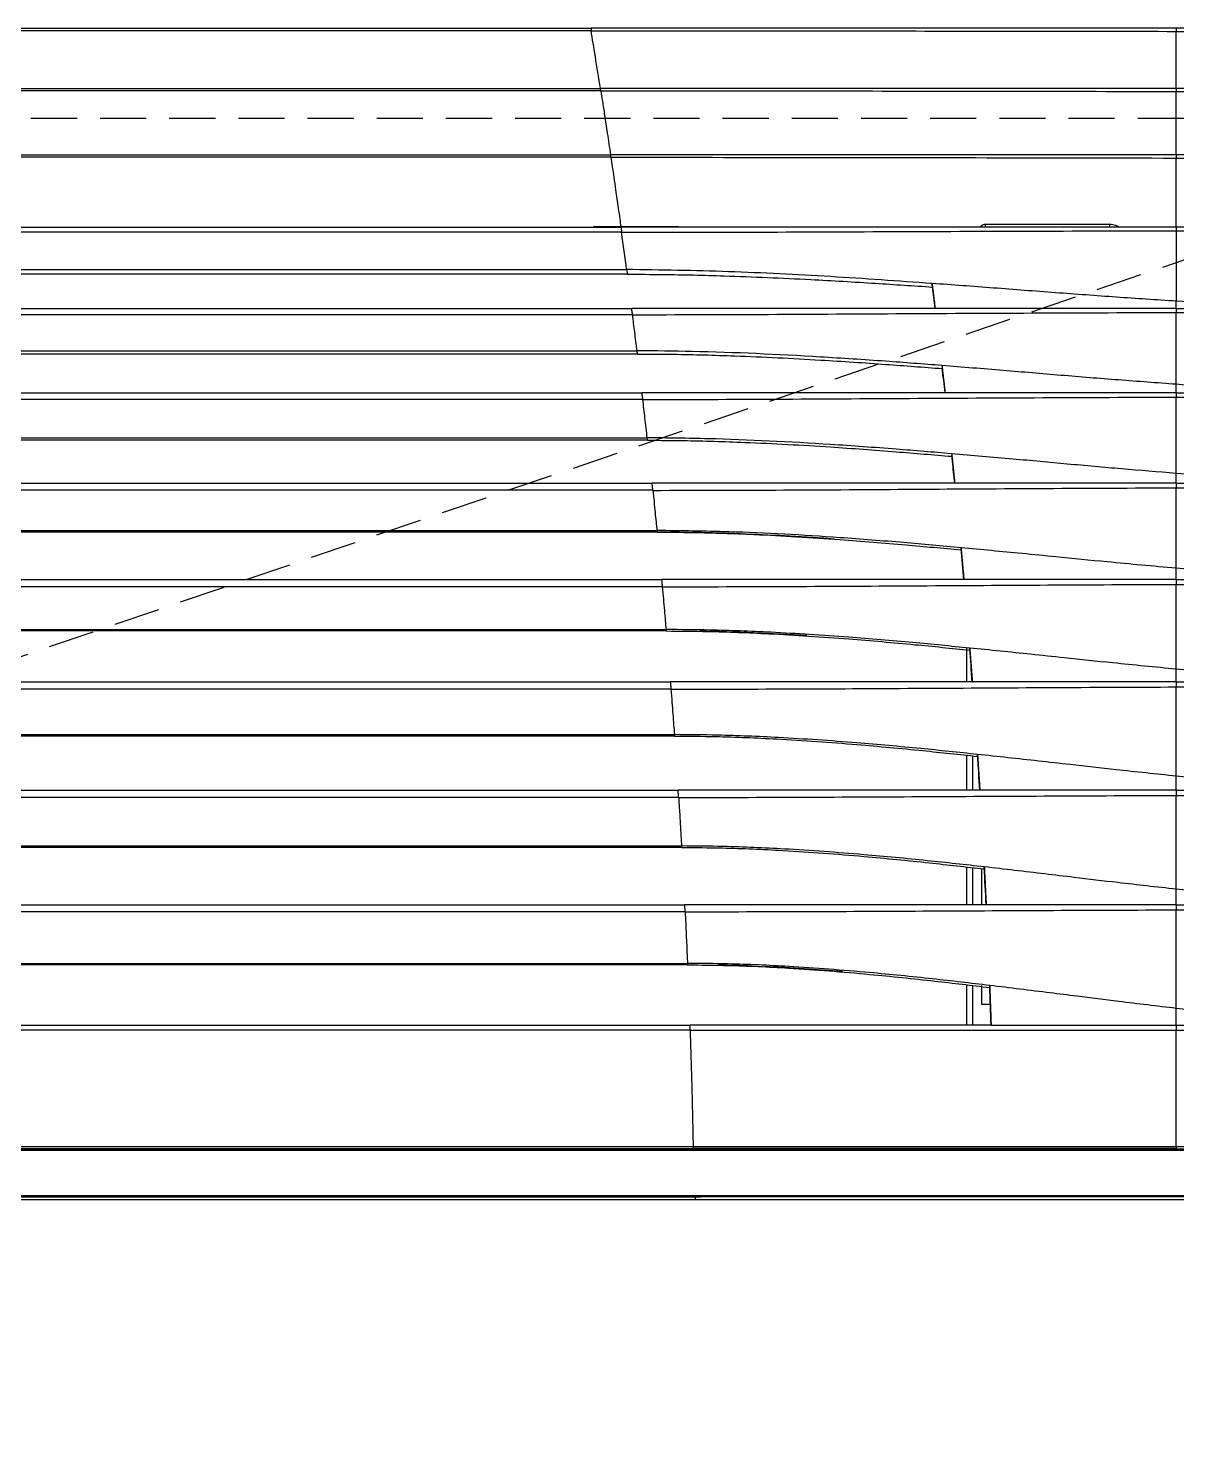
# Model space of a CAD drawing. Header units: inches. Extents: x 4000 to 56200, y 2703 to 36422.
# Drawn here: x 42720 to 42906.8, y 17814.6 to 18044.2 of the extents above; entities that cross this region are included whole.
import ezdxf

# ---------------------------------------------------------------- set-up
doc = ezdxf.new("R2010")
doc.units = ezdxf.units.IN
doc.header["$LTSCALE"] = 30
doc.header["$MEASUREMENT"] = 0
doc.linetypes.add('HIDDEN', pattern=[0.375, 0.25, -0.125])
doc.layers.add('06-LIGHT', color=4, linetype='Continuous')

# ---------------------------------------------------------------- blocks, each defined once
blk = doc.blocks.new('1370')
at = {"color": 8}
for p, q in [((16046.52, 18044.17), (17011.5, 18044.17)), ((17011.5, 18043.78), (16046.52, 18043.78)), ((17013.07, 18034.01), (16044.95, 18034.01)), ((16045.01, 18034.38), (17013.02, 18034.38)), ((17014.72, 18023.2), (16043.3, 18023.2)), ((16043.36, 18023.61), (17014.66, 18023.61)), ((17016.47, 18011), (16041.56, 18011)), ((16041.68, 18011.86), (17016.35, 18011.86)), ((17024.84, 18011.91), (17011.85, 18011.91)), ((17025.33, 18011.91), (17024.84, 18011.91)), ((17025.74, 18011.91), (17025.33, 18011.91)), ((17017.39, 18004.19), (16040.64, 18004.19)), ((16040.74, 18004.97), (17017.29, 18004.97)), ((17018.24, 17997.61), (16039.78, 17997.61)), ((16039.91, 17998.64), (17018.11, 17998.64)), ((17019.04, 17991.22), (16038.98, 17991.22)), ((16039.05, 17991.75), (17018.98, 17991.75)), ((17019.92, 17983.83), (16038.11, 17983.83)), ((16038.23, 17984.93), (17019.79, 17984.93)), ((17020.67, 17977.2), (16037.35, 17977.2)), ((16037.4, 17977.6), (17020.63, 17977.6)), ((16036.6, 17970.24), (17021.42, 17970.24)), ((17021.55, 17969.07), (16036.48, 17969.07)), ((16035.82, 17962.53), (17022.21, 17962.53)), ((17022.24, 17962.26), (16035.79, 17962.26)), ((17023.08, 17953.39), (16034.95, 17953.39)), ((16035.06, 17954.58), (17022.97, 17954.58)), ((16034.33, 17946.43), (17023.7, 17946.43)), ((17023.72, 17946.2), (16034.31, 17946.2)), ((17072.58, 17943.33), (17072.58, 17937.93)), ((16033.63, 17937.93), (17024.4, 17937.93)), ((17024.49, 17936.74), (16033.54, 17936.74)), ((17025.06, 17929.11), (16032.96, 17929.11)), ((16032.98, 17929.35), (17025.05, 17929.35)), ((17072.58, 17926), (17072.58, 17920.3)), ((17073.56, 17920.3), (17073.56, 17925.89)), ((17025.74, 17919.14), (16032.28, 17919.14)), ((16032.36, 17920.3), (17025.67, 17920.3)), ((17026.24, 17911.01), (16031.79, 17911.01)), ((16031.8, 17911.25), (17026.22, 17911.25)), ((17072.58, 17907.84), (17072.58, 17901.7)), ((17073.56, 17901.7), (17073.56, 17907.73)), ((17074.99, 17907.57), (17074.99, 17901.7)), ((17026.79, 17900.56), (16031.23, 17900.56)), ((16031.29, 17901.7), (17026.73, 17901.7)), ((17027.19, 17891.92), (16030.84, 17891.92)), ((16030.85, 17892.17), (17027.18, 17892.17)), ((17072.58, 17888.68), (17072.58, 17882.11)), ((17073.56, 17882.11), (17073.56, 17888.57)), ((17074.99, 17888.57), (17074.99, 17885.55)), ((17074.99, 17885.55), (17076.43, 17885.55)), ((16030.43, 17882.11), (17027.59, 17882.11)), ((17027.6, 17881.33), (16030.43, 17881.33)), ((17028.1, 17862.33), (16029.93, 17862.33))]:
    blk.add_line(p, q, dxfattribs=at)
at = {"color": 1, "linetype": 'HIDDEN'}
blk.add_line((17175.4, 18029.5), (15882.63, 17588.85), dxfattribs=at)
blk.add_lwpolyline([(17175.4, 17588.85), (17175.4, 18029.5), (15882.63, 18029.5), (15882.63, 17588.85)], close=True, dxfattribs=at)
at = {"color": 8, "extrusion": (0, 0, -1)}
for centre, ratio, start_param in [((17075.57, 18012.2), 0.022602, 4.431318), ((17095.79, 18012.2), 0.032103, 4.44044)]:
    blk.add_ellipse(centre, major_axis=(0, -0.294), ratio=ratio, start_param=start_param, end_param=6.283185, dxfattribs=at)
at = {"color": 8}
for points, degree in [([(17011.5, 18044.17), (17011.5, 18044.17), (17011.5, 18044.03), (17011.5, 18043.78)], 3), ([(17106.65, 18044.17), (17106.65, 18044.17), (17106.65, 18043.97), (17106.65, 18043.67)], 3), ([(17130.36, 18044.17), (17122.46, 18044.17), (17114.56, 18044.17), (17106.65, 18044.17)], 3), ([(17013.07, 18034.01), (17013.06, 18034.24), (17013.04, 18034.38), (17013.02, 18034.38)], 3), ([(17106.66, 18034.38), (17106.66, 18034.38), (17106.66, 18034.18), (17106.66, 18033.9)], 3), ([(17131.75, 18034.38), (17123.38, 18034.38), (17115.02, 18034.38), (17106.66, 18034.38)], 3), ([(17106.66, 18011.86), (17106.66, 18015.67), (17106.65, 18019.47), (17106.66, 18023.08)], 3), ([(17106.66, 18023.61), (17106.66, 18023.61), (17106.66, 18023.39), (17106.66, 18023.08)], 3), ([(17133.27, 18023.61), (17124.4, 18023.61), (17115.53, 18023.61), (17106.66, 18023.61)], 3), ([(17106.66, 18011.86), (17076.57, 18011.86), (17046.46, 18011.86), (17016.35, 18011.86)], 3), ([(17017.29, 18004.96), (17017.03, 18006.91), (17016.75, 18008.94), (17016.47, 18011)], 3), ([(17075.57, 18011.91), (17082.31, 18011.91), (17089.05, 18011.91), (17095.79, 18011.91)], 3), ([(17134.82, 18011.86), (17125.44, 18011.86), (17116.05, 18011.86), (17106.66, 18011.86)], 3), ([(17106.66, 18011.25), (17116.08, 18011.26), (17125.49, 18011.26), (17134.91, 18011.26)], 3), ([(17066.95, 18002.69), (17067.46, 17998.64)], 1), ([(17067.46, 17998.64), (17067.31, 17999.81), (17067.17, 18000.97), (17067.02, 18002.14)], 3), ([(17106.66, 17998.64), (17106.66, 17999.04), (17106.66, 17999.43), (17106.66, 17999.82)], 3), ([(17067.46, 17998.64), (17051.01, 17998.64), (17034.56, 17998.64), (17018.11, 17998.64)], 3), ([(17071.64, 17998.64), (17070.25, 17998.64), (17068.85, 17998.64), (17067.46, 17998.64)], 3), ([(17092.55, 17998.64), (17085.58, 17998.64), (17078.61, 17998.64), (17071.64, 17998.64)], 3), ([(17093.73, 17998.64), (17093.34, 17998.64), (17092.94, 17998.64), (17092.55, 17998.64)], 3), ([(17106.66, 17998.64), (17114.55, 17998.64), (17122.44, 17998.64), (17130.32, 17998.64)], 3), ([(17106.66, 17997.97), (17116.62, 17997.99), (17126.58, 17998), (17136.53, 17997.99)], 3), ([(17068.57, 17989.35), (17069.07, 17984.93)], 1), ([(17069.07, 17984.93), (17068.92, 17986.27), (17068.77, 17987.61), (17068.61, 17988.95)], 3), ([(17106.66, 17984.93), (17106.66, 17985.4), (17106.66, 17985.86), (17106.66, 17986.31)], 3), ([(17069.07, 17984.93), (17052.65, 17984.93), (17036.22, 17984.93), (17019.79, 17984.93)], 3), ([(17106.66, 17984.93), (17112.22, 17984.93), (17117.78, 17984.93), (17123.33, 17984.93)], 3), ([(17106.66, 17984.21), (17117.14, 17984.24), (17127.61, 17984.25), (17138.07, 17984.25)], 3), ([(17020.67, 17977.19), (17020.66, 17977.19), (17020.65, 17977.35), (17020.63, 17977.59)], 3), ([(17070.15, 17975.01), (17070.64, 17970.24)], 1), ([(17070.64, 17970.24), (17070.52, 17971.4), (17070.4, 17972.57), (17070.28, 17973.73)], 3), ([(17106.66, 17970.24), (17106.66, 17970.78), (17106.66, 17971.3), (17106.66, 17971.82)], 3), ([(17070.64, 17970.24), (17054.24, 17970.24), (17037.83, 17970.24), (17021.42, 17970.24)], 3), ([(17073.39, 17970.24), (17072.47, 17970.24), (17071.56, 17970.24), (17070.64, 17970.24)], 3), ([(17106.66, 17970.24), (17112.66, 17970.24), (17118.65, 17970.24), (17124.64, 17970.24)], 3), ([(17106.66, 17969.47), (17117.64, 17969.51), (17128.61, 17969.53), (17139.56, 17969.53)], 3), ([(17022.24, 17962.25), (17022.23, 17962.25), (17022.22, 17962.35), (17022.21, 17962.52)], 3), ([(17022.24, 17962.26), (17022.15, 17962.26), (17022.06, 17962.26), (17021.98, 17962.26)], 3), ([(17051.11, 17961.14), (17041.5, 17961.81), (17031.88, 17962.26), (17022.24, 17962.26)], 3), ([(17071.66, 17959.73), (17072.13, 17954.58)], 1), ([(17071.69, 17959.4), (17071.69, 17959.46), (17071.66, 17959.73)], 2), ([(17072.13, 17954.58), (17071.98, 17956.24), (17071.83, 17957.9), (17071.68, 17959.56)], 3), ([(17071.69, 17959.4), (17071.69, 17959.38), (17071.69, 17959.38), (17071.69, 17959.38)], 3), ([(17106.66, 17954.58), (17106.66, 17955.2), (17106.66, 17955.81), (17106.66, 17956.41)], 3), ([(17072.13, 17954.58), (17055.75, 17954.58), (17039.36, 17954.58), (17022.97, 17954.58)], 3), ([(17022.97, 17954.55), (17022.97, 17954.56), (17022.97, 17954.57), (17022.97, 17954.58)], 3), ([(17093.19, 17954.58), (17086.17, 17954.58), (17079.15, 17954.58), (17072.13, 17954.58)], 3), ([(17106.66, 17954.58), (17114.6, 17954.58), (17122.53, 17954.58), (17130.46, 17954.58)], 3), ([(17106.66, 17953.77), (17118.11, 17953.81), (17129.55, 17953.83), (17140.98, 17953.83)], 3), ([(17023.7, 17946.43), (17023.7, 17946.28), (17023.71, 17946.2), (17023.72, 17946.2)], 3), ([(17046.58, 17945.45), (17040.79, 17945.81), (17035, 17946.07), (17029.2, 17946.17)], 3), ([(17073.08, 17943.42), (17073.51, 17937.93)], 1), ([(17073.1, 17943.12), (17073.09, 17943.19), (17073.08, 17943.42)], 2), ([(17073.5, 17937.93), (17073.36, 17939.72), (17073.22, 17941.52), (17073.08, 17943.31)], 3), ([(17073.1, 17943.12), (17073.1, 17943.1), (17073.1, 17943.1), (17073.1, 17943.1)], 3), ([(17106.66, 17937.93), (17106.66, 17938.63), (17106.66, 17939.32), (17106.66, 17940)], 3), ([(17073.51, 17937.93), (17057.14, 17937.93), (17040.77, 17937.93), (17024.4, 17937.93)], 3), ([(17073.51, 17937.93), (17073.54, 17937.93), (17073.58, 17937.93), (17073.62, 17937.93)], 3), ([(17091.1, 17937.93), (17085.28, 17937.93), (17079.45, 17937.93), (17073.62, 17937.93)], 3), ([(17106.66, 17937.93), (17101.48, 17937.93), (17096.29, 17937.93), (17091.1, 17937.93)], 3), ([(17106.66, 17937.1), (17118.54, 17937.14), (17130.42, 17937.16), (17142.28, 17937.17)], 3), ([(17025.05, 17929.35), (17025.05, 17929.2), (17025.06, 17929.11), (17025.06, 17929.11)], 3), ([(17074.35, 17926.13), (17074.73, 17920.3)], 1), ([(17074.37, 17925.83), (17074.35, 17926.13)], 1), ([(17074.72, 17920.3), (17074.6, 17922.22), (17074.48, 17924.13), (17074.35, 17926.05)], 3), ([(17074.37, 17925.83), (17074.37, 17925.82), (17074.37, 17925.81), (17074.37, 17925.81)], 3), ([(17106.66, 17920.3), (17106.66, 17921.08), (17106.66, 17921.84), (17106.66, 17922.59)], 3), ([(17074.73, 17920.3), (17058.37, 17920.3), (17042.02, 17920.3), (17025.67, 17920.3)], 3), ([(17090.76, 17920.3), (17085.42, 17920.3), (17080.07, 17920.3), (17074.73, 17920.3)], 3), ([(17106.66, 17920.3), (17101.36, 17920.3), (17096.06, 17920.3), (17090.76, 17920.3)], 3), ([(17106.66, 17919.47), (17118.93, 17919.51), (17131.19, 17919.53), (17143.43, 17919.53)], 3), ([(17026.22, 17911.25), (17026.23, 17911.09), (17026.23, 17911.01), (17026.24, 17911.01)], 3), ([(17075.45, 17907.85), (17075.76, 17901.7)], 1), ([(17075.46, 17907.55), (17075.45, 17907.85)], 1), ([(17075.76, 17901.7), (17075.65, 17903.72), (17075.55, 17905.75), (17075.45, 17907.77)], 3), ([(17075.46, 17907.54), (17075.46, 17907.53), (17075.46, 17907.52), (17075.46, 17907.52)], 3), ([(17106.66, 17901.7), (17106.66, 17902.55), (17106.66, 17903.39), (17106.66, 17904.22)], 3), ([(17075.76, 17901.7), (17059.42, 17901.7), (17043.08, 17901.7), (17026.74, 17901.7)], 3), ([(17092.7, 17901.7), (17087.05, 17901.7), (17081.41, 17901.7), (17075.76, 17901.7)], 3), ([(17106.66, 17901.7), (17102.01, 17901.7), (17097.36, 17901.7), (17092.7, 17901.7)], 3), ([(17106.66, 17900.86), (17119.25, 17900.9), (17131.84, 17900.92), (17144.4, 17900.92)], 3), ([(17027.18, 17892.17), (17027.18, 17892.01), (17027.19, 17891.92), (17027.19, 17891.92)], 3), ([(17037.68, 17891.73), (17035.87, 17891.8), (17034.05, 17891.85), (17032.24, 17891.89)], 3), ([(17052.4, 17890.84), (17048.19, 17891.18), (17043.99, 17891.45), (17039.78, 17891.64)], 3), ([(17076.33, 17888.58), (17076.56, 17882.11)], 1), ([(17076.33, 17888.33), (17076.33, 17888.58)], 1), ([(17076.55, 17882.11), (17076.48, 17884.22), (17076.4, 17886.32), (17076.33, 17888.43)], 3), ([(17106.66, 17882.11), (17106.66, 17883.04), (17106.66, 17883.95), (17106.66, 17884.86)], 3), ([(17076.56, 17882.11), (17060.24, 17882.11), (17043.92, 17882.11), (17027.59, 17882.11)], 3), ([(17027.59, 17881.33), (17027.59, 17881.74), (17027.59, 17882.11), (17027.59, 17882.11)], 3), ([(17076.56, 17882.11), (17086.59, 17882.11), (17096.63, 17882.11), (17106.66, 17882.11)], 3), ([(17106.66, 17882.11), (17115.75, 17882.11), (17124.85, 17882.11), (17133.92, 17882.11)], 3), ([(17027.6, 17881.33), (17027.92, 17871.83), (17028.1, 17862.33)], 2), ([(17106.66, 17862.33), (17106.66, 17868.67), (17106.66, 17875), (17106.66, 17881.33)], 3), ([(17028.1, 17862.33), (17028.1, 17862.23), (17028.1, 17862.14), (17028.1, 17862.14)], 3), ([(17106.66, 17862.33), (17106.66, 17862.23), (17106.66, 17862.14), (17106.66, 17862.14)], 3), ([(17028.43, 17854.49), (17028.43, 17854.31), (17028.43, 17854.06), (17028.43, 17853.8)], 3)]:
    blk.add_open_spline(points, degree=degree, dxfattribs=at)
for points, knots in [([(17106.65, 18044.17), (17098.92, 18044.17), (17091.18, 18044.17), (17067.76, 18044.17), (17052.08, 18044.17), (17028.1, 18044.17), (17019.8, 18044.17), (17011.5, 18044.17)], [0, 0, 0, 0, 0.243953, 0.243953, 0.738293, 0.738293, 1, 1, 1, 1]), ([(17013.02, 18034.38), (17012.74, 18036.16), (17012.21, 18039.47), (17011.72, 18042.46), (17011.5, 18043.78)], [0, 0, 0, 0, 0.523797, 1, 1, 1, 1]), ([(17011.5, 18043.78), (17019.8, 18043.78), (17028.1, 18043.78), (17052.08, 18043.75), (17067.76, 18043.72), (17091.18, 18043.69), (17098.92, 18043.68), (17106.65, 18043.67)], [0, 0, 0, 0, 0.261714, 0.261714, 0.756054, 0.756054, 1, 1, 1, 1]), ([(17106.66, 18034.38), (17106.66, 18034.93), (17106.65, 18036.03), (17106.65, 18037.63), (17106.66, 18039.41), (17106.66, 18041.43), (17106.65, 18042.89), (17106.65, 18043.67)], [0, 0, 0, 0, 0.16608, 0.332476, 0.499267, 0.733907, 1, 1, 1, 1]), ([(17106.65, 18043.67), (17114.56, 18043.67), (17122.46, 18043.66), (17130.36, 18043.67), (17130.36, 18043.67), (17130.36, 18043.67)], [0, 0, 0, 0, 0.999998, 0.999998, 1, 1, 1, 1]), ([(17106.66, 18034.38), (17103.32, 18034.38), (17099.99, 18034.38), (17088.58, 18034.38), (17080.5, 18034.38), (17056.28, 18034.38), (17040.13, 18034.38), (17020.32, 18034.38), (17016.67, 18034.38), (17013.02, 18034.38)], [0, 0, 0, 0, 0.106844, 0.106844, 0.365542, 0.365542, 0.882945, 0.882945, 1, 1, 1, 1]), ([(17013.07, 18034.01), (17016.71, 18034.01), (17020.34, 18034.01), (17040.13, 18034), (17056.28, 18033.98), (17080.51, 18033.94), (17088.59, 18033.93), (17099.99, 18033.91), (17103.32, 18033.91), (17106.66, 18033.9)], [0, 0, 0, 0, 0.116518, 0.116518, 0.634308, 0.634308, 0.893201, 0.893201, 1, 1, 1, 1]), ([(17013.08, 18034.01), (17013.16, 18033.45), (17013.37, 18032.18), (17013.72, 18029.89), (17014.16, 18026.98), (17014.49, 18024.79), (17014.66, 18023.61)], [0, 0, 0, 0, 0.176314, 0.401773, 0.676347, 1, 1, 1, 1]), ([(17106.66, 18023.61), (17106.66, 18024.67), (17106.66, 18026.62), (17106.65, 18029.21), (17106.65, 18031.25), (17106.66, 18032.75), (17106.66, 18033.57), (17106.66, 18033.9)], [0, 0, 0, 0, 0.301042, 0.551788, 0.751881, 0.901269, 1, 1, 1, 1]), ([(17106.66, 18033.9), (17115.05, 18033.89), (17123.43, 18033.88), (17131.82, 18033.87), (17131.82, 18033.87), (17131.82, 18033.87)], [0, 0, 0, 0, 0.999998, 0.999998, 1, 1, 1, 1]), ([(17014.72, 18023.2), (17014.71, 18023.32), (17014.67, 18023.55), (17014.67, 18023.59), (17014.66, 18023.61)], [0, 0, 0, 0, 0.500538, 1, 1, 1, 1]), ([(17106.66, 18023.61), (17105.96, 18023.61), (17105.27, 18023.61), (17094.39, 18023.61), (17084.2, 18023.61), (17064.05, 18023.61), (17054.08, 18023.61), (17034.3, 18023.61), (17024.48, 18023.61), (17014.66, 18023.61)], [0, 0, 0, 0, 0.022631, 0.022631, 0.354983, 0.354983, 0.679805, 0.679805, 1, 1, 1, 1]), ([(17014.72, 18023.2), (17014.8, 18022.7), (17014.95, 18021.64), (17015.21, 18019.87), (17015.54, 18017.62), (17015.86, 18015.36), (17016.15, 18013.33), (17016.29, 18012.31), (17016.35, 18011.86)], [0, 0, 0, 0, 0.14309, 0.303741, 0.481951, 0.74031, 0.886713, 1, 1, 1, 1]), ([(17014.72, 18023.2), (17024.53, 18023.2), (17034.33, 18023.19), (17054.09, 18023.17), (17064.06, 18023.16), (17084.21, 18023.12), (17094.41, 18023.1), (17105.28, 18023.08), (17105.97, 18023.08), (17106.66, 18023.08)], [0, 0, 0, 0, 0.319811, 0.319811, 0.644923, 0.644923, 0.97758, 0.97758, 1, 1, 1, 1]), ([(17106.66, 18023.08), (17115.56, 18023.07), (17124.45, 18023.06), (17133.35, 18023.05), (17133.35, 18023.05), (17133.35, 18023.05)], [0, 0, 0, 0, 0.999998, 0.999998, 1, 1, 1, 1]), ([(17016.35, 18011.86), (17016.35, 18011.85), (17016.36, 18011.81), (17016.4, 18011.5), (17016.45, 18011.18), (17016.47, 18011)], [0, 0, 0, 0, 0.261782, 0.59531, 1, 1, 1, 1]), ([(17016.47, 18011), (17031.5, 18011), (17046.54, 18011.07), (17076.6, 18011.19), (17091.63, 18011.23), (17106.66, 18011.25)], [0, 0, 0, 0, 0.5, 0.5, 1, 1, 1, 1]), ([(17075.58, 18012.28), (17075.52, 18012.28), (17075.47, 18012.28), (17075.32, 18012.25), (17075.23, 18012.22), (17075.05, 18012.12), (17074.97, 18012.05), (17074.88, 18011.94), (17074.85, 18011.9), (17074.83, 18011.87)], [0, 0, 0, 0, 0.170559, 0.170559, 0.505418, 0.505418, 0.853274, 0.853274, 1, 1, 1, 1]), ([(17095.8, 18012.28), (17095.6, 18012.28), (17095.41, 18012.28), (17094.43, 18012.28), (17093.65, 18012.28), (17089.73, 18012.28), (17086.6, 18012.28), (17080.84, 18012.28), (17078.21, 18012.28), (17075.58, 18012.28)], [0, 0, 0, 0, 0.029041, 0.029041, 0.145204, 0.145204, 0.60986, 0.60986, 1, 1, 1, 1]), ([(17097.33, 18011.9), (17097.17, 18011.98), (17097.01, 18012.05), (17096.51, 18012.22), (17096.15, 18012.28), (17095.8, 18012.28)], [0, 0, 0, 0, 0.337448, 0.337448, 1, 1, 1, 1]), ([(17106.66, 18011.86), (17106.66, 18011.84), (17106.66, 18011.8), (17106.66, 18011.54), (17106.66, 18011.34), (17106.66, 18011.25)], [0, 0, 0, 0, 0.396581, 0.730118, 1, 1, 1, 1]), ([(17106.66, 18011.25), (17106.66, 18010.22), (17106.66, 18008.23), (17106.66, 18005.29), (17106.66, 18002.5), (17106.66, 18000.69), (17106.66, 17999.81)], [0, 0, 0, 0, 0.271735, 0.528869, 0.771564, 1, 1, 1, 1]), ([(17017.29, 18004.97), (17017.31, 18004.81), (17017.35, 18004.51), (17017.38, 18004.24), (17017.39, 18004.21), (17017.39, 18004.19)], [0, 0, 0, 0, 0.365763, 0.698949, 1, 1, 1, 1]), ([(17066.95, 18002.69), (17061.44, 18003.08), (17050.42, 18003.84), (17033.87, 18004.7), (17022.81, 18004.87), (17017.29, 18004.96)], [0, 0, 0, 0, 0.333291, 0.666637, 1, 1, 1, 1]), ([(17017.39, 18004.19), (17019.33, 18004.18), (17024.58, 18004.16), (17034.52, 18003.92), (17046.05, 18003.42), (17057.34, 18002.76), (17063.94, 18002.31), (17067.03, 18002.11)], [0, 0, 0, 0, 0.116851, 0.316976, 0.600411, 0.813247, 1, 1, 1, 1]), ([(17106.66, 17999.81), (17103.41, 18000.02), (17096.86, 18000.45), (17086.96, 18001.18), (17076.97, 18001.95), (17070.28, 18002.45), (17066.95, 18002.69)], [0, 0, 0, 0, 0.245079, 0.494613, 0.748597, 1, 1, 1, 1]), ([(17067.03, 18002.11), (17067.03, 18002.11), (17067.02, 18002.12), (17067.02, 18002.17), (17067.01, 18002.21), (17067, 18002.3), (17067, 18002.36), (17066.98, 18002.49), (17066.97, 18002.56), (17066.96, 18002.65), (17066.96, 18002.67), (17066.95, 18002.69)], [0, 0, 0, 0, 0.231752, 0.231752, 0.464199, 0.464199, 0.698225, 0.698225, 0.936242, 0.936242, 1, 1, 1, 1]), ([(17136.45, 17998.64), (17134.02, 17998.68), (17129.14, 17998.75), (17121.74, 17999.01), (17114.24, 17999.36), (17109.2, 17999.66), (17106.66, 17999.81)], [0, 0, 0, 0, 0.244293, 0.492387, 0.744298, 1, 1, 1, 1]), ([(17018.24, 17997.61), (17018.23, 17997.74), (17018.2, 17997.98), (17018.15, 17998.33), (17018.12, 17998.59), (17018.12, 17998.62), (17018.11, 17998.64)], [0, 0, 0, 0, 0.250245, 0.500503, 0.740965, 1, 1, 1, 1]), ([(17018.24, 17997.61), (17032.98, 17997.61), (17047.72, 17997.71), (17077.2, 17997.87), (17091.93, 17997.94), (17106.66, 17997.97)], [0, 0, 0, 0, 0.5, 0.5, 1, 1, 1, 1]), ([(17018.98, 17991.75), (17018.86, 17992.72), (17018.62, 17994.62), (17018.37, 17996.65), (17018.24, 17997.61)], [0, 0, 0, 0, 0.533649, 1, 1, 1, 1]), ([(17106.66, 17998.64), (17105.1, 17998.64), (17100.8, 17998.64), (17096.49, 17998.64), (17093.73, 17998.64)], [0, 0, 0, 0, 0.360849, 1, 1, 1, 1]), ([(17106.66, 17998.64), (17106.66, 17998.62), (17106.66, 17998.57), (17106.66, 17998.28), (17106.66, 17998.07), (17106.66, 17997.97)], [0, 0, 0, 0, 0.395956, 0.72951, 1, 1, 1, 1]), ([(17106.66, 17986.3), (17106.66, 17987.22), (17106.66, 17989.1), (17106.66, 17991.97), (17106.66, 17994.95), (17106.66, 17996.95), (17106.66, 17997.97)], [0, 0, 0, 0, 0.236505, 0.481944, 0.736426, 1, 1, 1, 1]), ([(17068.57, 17989.35), (17065.51, 17989.59), (17058.93, 17990.09), (17045.38, 17990.98), (17031.9, 17991.62), (17021.95, 17991.72), (17018.98, 17991.75)], [0, 0, 0, 0, 0.185218, 0.399154, 0.820192, 1, 1, 1, 1]), ([(17019.04, 17991.22), (17019.04, 17991.24), (17019.03, 17991.29), (17019, 17991.59), (17018.98, 17991.74)], [0, 0, 0, 0, 0.461975, 1, 1, 1, 1]), ([(17019.04, 17991.22), (17021, 17991.21), (17026.28, 17991.19), (17036.22, 17990.91), (17047.73, 17990.34), (17058.98, 17989.59), (17065.57, 17989.09), (17068.62, 17988.86)], [0, 0, 0, 0, 0.118512, 0.318665, 0.600501, 0.814856, 1, 1, 1, 1]), ([(17068.57, 17989.35), (17068.58, 17989.27), (17068.59, 17989.2), (17068.6, 17989.08), (17068.61, 17989.02), (17068.62, 17988.93), (17068.62, 17988.9), (17068.62, 17988.88), (17068.62, 17988.87), (17068.62, 17988.86), (17068.62, 17988.86), (17068.62, 17988.86)], [0, 0, 0, 0, 0.27156, 0.27156, 0.542657, 0.542657, 0.808337, 0.808337, 0.89096, 0.89096, 1, 1, 1, 1]), ([(17106.66, 17986.3), (17103.53, 17986.53), (17097.28, 17986.98), (17087.91, 17987.75), (17078.34, 17988.56), (17071.89, 17989.08), (17068.57, 17989.35)], [0, 0, 0, 0, 0.246108, 0.492163, 0.738161, 1, 1, 1, 1]), ([(17137.99, 17984.93), (17135.38, 17984.97), (17130.16, 17985.06), (17122.33, 17985.37), (17114.49, 17985.77), (17109.27, 17986.12), (17106.66, 17986.3)], [0, 0, 0, 0, 0.249988, 0.499982, 0.750002, 1, 1, 1, 1]), ([(17019.92, 17983.83), (17019.91, 17983.96), (17019.88, 17984.21), (17019.83, 17984.59), (17019.8, 17984.87), (17019.79, 17984.91), (17019.79, 17984.93)], [0, 0, 0, 0, 0.250041, 0.500223, 0.740572, 1, 1, 1, 1]), ([(17019.92, 17983.83), (17034.38, 17983.83), (17048.84, 17983.93), (17077.76, 17984.1), (17092.22, 17984.17), (17106.66, 17984.21)], [0, 0, 0, 0, 0.5, 0.5, 1, 1, 1, 1]), ([(17020.63, 17977.6), (17020.52, 17978.61), (17020.29, 17980.61), (17020.04, 17982.8), (17019.92, 17983.83)], [0, 0, 0, 0, 0.543894, 1, 1, 1, 1]), ([(17106.66, 17984.93), (17105.63, 17984.93), (17093.11, 17984.93), (17080.58, 17984.93), (17069.07, 17984.93)], [0, 0, 0, 0, 0.082118, 1, 1, 1, 1]), ([(17106.66, 17984.93), (17106.66, 17984.92), (17106.66, 17984.89), (17106.66, 17984.68), (17106.66, 17984.45), (17106.66, 17984.29), (17106.66, 17984.21)], [0, 0, 0, 0, 0.30306, 0.57086, 0.803221, 1, 1, 1, 1]), ([(17106.66, 17971.82), (17106.66, 17972.81), (17106.66, 17974.8), (17106.66, 17977.86), (17106.66, 17981.01), (17106.66, 17983.13), (17106.66, 17984.21)], [0, 0, 0, 0, 0.239058, 0.485395, 0.739057, 1, 1, 1, 1]), ([(17070.15, 17975.01), (17067.15, 17975.26), (17060.57, 17975.81), (17047.38, 17976.75), (17033.88, 17977.45), (17023.94, 17977.56), (17020.63, 17977.6)], [0, 0, 0, 0, 0.182416, 0.399176, 0.799872, 1, 1, 1, 1]), ([(17020.67, 17977.2), (17022.63, 17977.19), (17027.91, 17977.16), (17037.84, 17976.85), (17049.36, 17976.22), (17060.59, 17975.39), (17067.17, 17974.84), (17070.19, 17974.59)], [0, 0, 0, 0, 0.118576, 0.318747, 0.600562, 0.816171, 1, 1, 1, 1]), ([(17106.66, 17971.82), (17103.71, 17972.06), (17097.8, 17972.53), (17088.95, 17973.33), (17079.74, 17974.18), (17073.47, 17974.72), (17070.15, 17975.01)], [0, 0, 0, 0, 0.242425, 0.484831, 0.727208, 1, 1, 1, 1]), ([(17070.15, 17975.01), (17070.16, 17974.94), (17070.17, 17974.87), (17070.18, 17974.76), (17070.18, 17974.71), (17070.19, 17974.63), (17070.19, 17974.61), (17070.19, 17974.59), (17070.19, 17974.59), (17070.19, 17974.59)], [0, 0, 0, 0, 0.292408, 0.292408, 0.584321, 0.584321, 0.875326, 0.875326, 1, 1, 1, 1]), ([(17070.28, 17973.73), (17070.26, 17973.98), (17070.23, 17974.23), (17070.2, 17974.56), (17070.19, 17974.64), (17070.18, 17974.72)], [0, 0, 0, 0, 0.751683, 0.751683, 1, 1, 1, 1]), ([(17139.49, 17970.24), (17137.3, 17970.28), (17132.93, 17970.34), (17126.36, 17970.59), (17119.79, 17970.92), (17113.22, 17971.33), (17108.85, 17971.66), (17106.66, 17971.82)], [0, 0, 0, 0, 0.199981, 0.399984, 0.599994, 0.800004, 1, 1, 1, 1]), ([(17021.55, 17969.07), (17021.54, 17969.14), (17021.53, 17969.23), (17021.51, 17969.4), (17021.5, 17969.49), (17021.48, 17969.66), (17021.47, 17969.75), (17021.46, 17969.91), (17021.45, 17969.98), (17021.44, 17970.1), (17021.43, 17970.15), (17021.43, 17970.21), (17021.42, 17970.24), (17021.42, 17970.24), (17021.42, 17970.24), (17021.42, 17970.24)], [0, 0, 0, 0, 0.161779, 0.161779, 0.323539, 0.323539, 0.485543, 0.485543, 0.647325, 0.647325, 0.808403, 0.808403, 0.968605, 0.968605, 1, 1, 1, 1]), ([(17021.55, 17969.06), (17035.74, 17969.06), (17049.93, 17969.15), (17078.3, 17969.34), (17092.49, 17969.42), (17106.66, 17969.47)], [0, 0, 0, 0, 0.5, 0.5, 1, 1, 1, 1]), ([(17106.66, 17970.24), (17106.14, 17970.24), (17095.06, 17970.24), (17083.96, 17970.24), (17073.39, 17970.24)], [0, 0, 0, 0, 0.046692, 1, 1, 1, 1]), ([(17106.66, 17970.24), (17106.66, 17970.23), (17106.66, 17970.19), (17106.66, 17969.98), (17106.66, 17969.73), (17106.66, 17969.55), (17106.66, 17969.47)], [0, 0, 0, 0, 0.300577, 0.567547, 0.800734, 1, 1, 1, 1]), ([(17106.66, 17956.4), (17106.66, 17957.43), (17106.66, 17959.53), (17106.66, 17962.75), (17106.66, 17966.08), (17106.66, 17968.33), (17106.66, 17969.47)], [0, 0, 0, 0, 0.239379, 0.485924, 0.739506, 1, 1, 1, 1]), ([(17021.55, 17969.07), (17021.61, 17968.44), (17021.74, 17967.19), (17021.91, 17965.48), (17022.07, 17963.91), (17022.16, 17962.99), (17022.21, 17962.53)], [0, 0, 0, 0, 0.257522, 0.510022, 0.757511, 1, 1, 1, 1]), ([(17071.66, 17959.73), (17068.56, 17960.01), (17061.99, 17960.61), (17049.42, 17961.58), (17036.04, 17962.36), (17026.11, 17962.48), (17022.21, 17962.53)], [0, 0, 0, 0, 0.188964, 0.399297, 0.764245, 1, 1, 1, 1]), ([(17022.24, 17962.26), (17024.18, 17962.25), (17029.43, 17962.22), (17039.36, 17961.88), (17050.91, 17961.18), (17062.14, 17960.27), (17068.7, 17959.66), (17071.69, 17959.38)], [0, 0, 0, 0, 0.1176, 0.317809, 0.600614, 0.818158, 1, 1, 1, 1]), ([(17106.66, 17956.4), (17102.91, 17956.73), (17096.38, 17957.32), (17088.03, 17958.15), (17080.11, 17958.93), (17074.97, 17959.41), (17071.66, 17959.73)], [0, 0, 0, 0, 0.3207, 0.559402, 0.716115, 1, 1, 1, 1]), ([(17140.91, 17954.58), (17138.7, 17954.61), (17134.39, 17954.68), (17128.12, 17954.92), (17122.22, 17955.24), (17116.7, 17955.6), (17111.55, 17955.99), (17108.25, 17956.26), (17106.66, 17956.4)], [0, 0, 0, 0, 0.194008, 0.377097, 0.549248, 0.710453, 0.860707, 1, 1, 1, 1]), ([(17022.97, 17954.55), (17022.98, 17954.51), (17022.98, 17954.42), (17023.01, 17954.11), (17023.05, 17953.73), (17023.07, 17953.5), (17023.08, 17953.39)], [0, 0, 0, 0, 0.232687, 0.500098, 0.749869, 1, 1, 1, 1]), ([(17023.08, 17953.39), (17037.01, 17953.39), (17050.95, 17953.47), (17078.81, 17953.64), (17092.74, 17953.72), (17106.66, 17953.77)], [0, 0, 0, 0, 0.5, 0.5, 1, 1, 1, 1]), ([(17023.08, 17953.39), (17023.14, 17952.71), (17023.26, 17951.37), (17023.42, 17949.54), (17023.57, 17947.87), (17023.65, 17946.91), (17023.7, 17946.43)], [0, 0, 0, 0, 0.256936, 0.509241, 0.756926, 1, 1, 1, 1]), ([(17106.66, 17954.58), (17106.63, 17954.58), (17102.14, 17954.58), (17097.65, 17954.58), (17093.19, 17954.58)], [0, 0, 0, 0, 0.007482, 1, 1, 1, 1]), ([(17106.66, 17954.58), (17106.66, 17954.56), (17106.66, 17954.52), (17106.66, 17954.3), (17106.66, 17954.03), (17106.66, 17953.85), (17106.66, 17953.77)], [0, 0, 0, 0, 0.300147, 0.566978, 0.80031, 1, 1, 1, 1]), ([(17106.66, 17939.98), (17106.66, 17941.07), (17106.66, 17943.28), (17106.66, 17946.67), (17106.66, 17950.18), (17106.66, 17952.56), (17106.66, 17953.77)], [0, 0, 0, 0, 0.239553, 0.486232, 0.739794, 1, 1, 1, 1]), ([(17073.08, 17943.42), (17069.99, 17943.72), (17063.44, 17944.36), (17052.66, 17945.27), (17041.66, 17945.98), (17031.75, 17946.37), (17026.07, 17946.41), (17023.7, 17946.43)], [0, 0, 0, 0, 0.188051, 0.399296, 0.65597, 0.856213, 1, 1, 1, 1]), ([(17023.72, 17946.2), (17025.97, 17946.18), (17031.53, 17946.14), (17041.44, 17945.75), (17052.67, 17945.01), (17063.57, 17944.05), (17070.12, 17943.39), (17073.1, 17943.1)], [0, 0, 0, 0, 0.136383, 0.336606, 0.600654, 0.818617, 1, 1, 1, 1]), ([(17106.66, 17939.98), (17103.22, 17940.32), (17097.15, 17940.91), (17089.26, 17941.74), (17081.51, 17942.57), (17076.38, 17943.09), (17073.08, 17943.42)], [0, 0, 0, 0, 0.306857, 0.541766, 0.704737, 1, 1, 1, 1]), ([(17142.22, 17937.93), (17139.91, 17937.97), (17135.42, 17938.04), (17128.88, 17938.32), (17122.75, 17938.67), (17117.02, 17939.09), (17111.7, 17939.52), (17108.3, 17939.83), (17106.66, 17939.98)], [0, 0, 0, 0, 0.195017, 0.378715, 0.551069, 0.712073, 0.86172, 1, 1, 1, 1]), ([(17024.4, 17937.85), (17024.4, 17937.88), (17024.4, 17937.92), (17024.4, 17937.93), (17024.4, 17937.93)], [0, 0, 0, 0, 0.504346, 1, 1, 1, 1]), ([(17024.4, 17937.85), (17024.41, 17937.8), (17024.42, 17937.69), (17024.44, 17937.39), (17024.47, 17937.04), (17024.48, 17936.84), (17024.49, 17936.74)], [0, 0, 0, 0, 0.229284, 0.499865, 0.74993, 1, 1, 1, 1]), ([(17106.66, 17937.93), (17106.66, 17937.91), (17106.66, 17937.88), (17106.66, 17937.64), (17106.66, 17937.37), (17106.66, 17937.18), (17106.66, 17937.1)], [0, 0, 0, 0, 0.299748, 0.56645, 0.799918, 1, 1, 1, 1]), ([(17106.66, 17937.93), (17107.07, 17937.93), (17118.94, 17937.93), (17130.79, 17937.93), (17142.22, 17937.93)], [0, 0, 0, 0, 0.034541, 1, 1, 1, 1]), ([(17024.49, 17936.74), (17038.19, 17936.74), (17051.89, 17936.81), (17079.28, 17936.97), (17092.98, 17937.05), (17106.66, 17937.1)], [0, 0, 0, 0, 0.5, 0.5, 1, 1, 1, 1]), ([(17024.49, 17936.74), (17024.55, 17936.02), (17024.66, 17934.6), (17024.8, 17932.66), (17024.93, 17930.88), (17025.01, 17929.86), (17025.05, 17929.35)], [0, 0, 0, 0, 0.255434, 0.50724, 0.755426, 1, 1, 1, 1]), ([(17106.66, 17922.59), (17106.66, 17923.74), (17106.66, 17926.07), (17106.66, 17929.65), (17106.66, 17933.33), (17106.66, 17935.83), (17106.66, 17937.1)], [0, 0, 0, 0, 0.240494, 0.487542, 0.740817, 1, 1, 1, 1]), ([(17074.35, 17926.13), (17071.27, 17926.46), (17064.73, 17927.14), (17053.94, 17928.11), (17042.94, 17928.87), (17033.04, 17929.28), (17027.39, 17929.33), (17025.05, 17929.35)], [0, 0, 0, 0, 0.188349, 0.39928, 0.657536, 0.857785, 1, 1, 1, 1]), ([(17025.06, 17929.11), (17027.3, 17929.1), (17032.83, 17929.06), (17042.73, 17928.64), (17053.96, 17927.85), (17064.86, 17926.83), (17071.4, 17926.13), (17074.37, 17925.81)], [0, 0, 0, 0, 0.135331, 0.33557, 0.600704, 0.818478, 1, 1, 1, 1]), ([(17106.66, 17922.6), (17103.4, 17922.94), (17097.65, 17923.54), (17090.18, 17924.38), (17082.67, 17925.23), (17077.65, 17925.78), (17074.35, 17926.13)], [0, 0, 0, 0, 0.302296, 0.533525, 0.693692, 1, 1, 1, 1]), ([(17074.35, 17926.05), (17074.35, 17926.05), (17074.35, 17926.05), (17074.35, 17926.07), (17074.35, 17926.09), (17074.35, 17926.12), (17074.35, 17926.12), (17074.35, 17926.13)], [0, 0, 0, 0, 0.005018, 0.005018, 0.681643, 0.681643, 1, 1, 1, 1]), ([(17143.38, 17920.3), (17141.31, 17920.33), (17137.27, 17920.4), (17131.37, 17920.65), (17125.79, 17920.96), (17120.55, 17921.34), (17115.62, 17921.74), (17111.03, 17922.16), (17108.08, 17922.45), (17106.66, 17922.59)], [0, 0, 0, 0, 0.169313, 0.329825, 0.481522, 0.624391, 0.758433, 0.883635, 1, 1, 1, 1]), ([(17025.74, 17919.14), (17025.73, 17919.27), (17025.72, 17919.52), (17025.69, 17919.93), (17025.67, 17920.24), (17025.67, 17920.28), (17025.67, 17920.3)], [0, 0, 0, 0, 0.25027, 0.500033, 0.750107, 1, 1, 1, 1]), ([(17025.74, 17919.14), (17039.23, 17919.14), (17052.72, 17919.21), (17079.69, 17919.35), (17093.18, 17919.42), (17106.66, 17919.47)], [0, 0, 0, 0, 0.5, 0.5, 1, 1, 1, 1]), ([(17025.74, 17919.14), (17025.79, 17918.37), (17025.89, 17916.85), (17026.01, 17914.78), (17026.13, 17912.88), (17026.19, 17911.79), (17026.22, 17911.25)], [0, 0, 0, 0, 0.254452, 0.505932, 0.754446, 1, 1, 1, 1]), ([(17106.66, 17920.3), (17106.66, 17920.28), (17106.66, 17920.25), (17106.66, 17920.01), (17106.66, 17919.74), (17106.66, 17919.55), (17106.66, 17919.47)], [0, 0, 0, 0, 0.29963, 0.566296, 0.799804, 1, 1, 1, 1]), ([(17106.66, 17920.3), (17107.47, 17920.3), (17116.7, 17920.3), (17125.92, 17920.3), (17134.33, 17920.3)], [0, 0, 0, 0, 0.087433, 1, 1, 1, 1]), ([(17106.66, 17904.22), (17106.66, 17905.43), (17106.66, 17907.88), (17106.66, 17911.64), (17106.66, 17915.51), (17106.66, 17918.14), (17106.66, 17919.47)], [0, 0, 0, 0, 0.240964, 0.488232, 0.741399, 1, 1, 1, 1]), ([(17075.45, 17907.85), (17072.36, 17908.19), (17065.83, 17908.91), (17055, 17909.95), (17043.96, 17910.75), (17034.07, 17911.18), (17028.5, 17911.23), (17026.22, 17911.25)], [0, 0, 0, 0, 0.189159, 0.399253, 0.661583, 0.861842, 1, 1, 1, 1]), ([(17026.24, 17911.01), (17028.44, 17910.99), (17033.95, 17910.95), (17043.84, 17910.51), (17055.07, 17909.67), (17065.97, 17908.59), (17072.49, 17907.85), (17075.46, 17907.52)], [0, 0, 0, 0, 0.13403, 0.334286, 0.600753, 0.818086, 1, 1, 1, 1]), ([(17075.45, 17907.77), (17075.45, 17907.79), (17075.45, 17907.8), (17075.45, 17907.83), (17075.44, 17907.84), (17075.44, 17907.85)], [0, 0, 0, 0, 0.669286, 0.669286, 1, 1, 1, 1]), ([(17106.66, 17904.22), (17103.49, 17904.57), (17097.95, 17905.19), (17090.84, 17906.04), (17083.6, 17906.91), (17078.74, 17907.47), (17075.45, 17907.85)], [0, 0, 0, 0, 0.304279, 0.532125, 0.683541, 1, 1, 1, 1]), ([(17144.36, 17901.7), (17142.21, 17901.73), (17138.02, 17901.8), (17131.92, 17902.08), (17126.17, 17902.43), (17120.78, 17902.85), (17115.75, 17903.29), (17111.08, 17903.75), (17108.1, 17904.06), (17106.66, 17904.22)], [0, 0, 0, 0, 0.171143, 0.332878, 0.485187, 0.628059, 0.76149, 0.885469, 1, 1, 1, 1]), ([(17026.79, 17900.56), (17026.79, 17900.68), (17026.78, 17900.94), (17026.76, 17901.34), (17026.74, 17901.64), (17026.74, 17901.68), (17026.74, 17901.7)], [0, 0, 0, 0, 0.249872, 0.499843, 0.749966, 1, 1, 1, 1]), ([(17026.79, 17900.56), (17040.11, 17900.56), (17053.42, 17900.62), (17080.04, 17900.75), (17093.36, 17900.82), (17106.66, 17900.86)], [0, 0, 0, 0, 0.5, 0.5, 1, 1, 1, 1]), ([(17026.79, 17900.56), (17026.83, 17899.91), (17026.89, 17898.62), (17026.97, 17896.81), (17027.05, 17895.12), (17027.12, 17893.55), (17027.16, 17892.63), (17027.18, 17892.17)], [0, 0, 0, 0, 0.202006, 0.403007, 0.603004, 0.802001, 1, 1, 1, 1]), ([(17106.66, 17901.7), (17106.66, 17901.68), (17106.66, 17901.64), (17106.66, 17901.4), (17106.66, 17901.13), (17106.66, 17900.94), (17106.66, 17900.86)], [0, 0, 0, 0, 0.299602, 0.566259, 0.799779, 1, 1, 1, 1]), ([(17106.66, 17901.7), (17107.8, 17901.7), (17120.38, 17901.7), (17132.95, 17901.7), (17144.36, 17901.7)], [0, 0, 0, 0, 0.090794, 1, 1, 1, 1]), ([(17106.66, 17884.85), (17106.66, 17886.12), (17106.66, 17888.7), (17106.66, 17892.66), (17106.66, 17896.72), (17106.66, 17899.47), (17106.66, 17900.86)], [0, 0, 0, 0, 0.241954, 0.489631, 0.742508, 1, 1, 1, 1]), ([(17076.33, 17888.58), (17073.23, 17888.94), (17066.72, 17889.7), (17055.83, 17890.8), (17044.75, 17891.65), (17034.88, 17892.09), (17029.38, 17892.15), (17027.18, 17892.17)], [0, 0, 0, 0, 0.189956, 0.399239, 0.666018, 0.866282, 1, 1, 1, 1]), ([(17027.19, 17891.92), (17029.37, 17891.9), (17034.86, 17891.85), (17044.73, 17891.4), (17055.96, 17890.51), (17066.86, 17889.37), (17073.36, 17888.6), (17076.34, 17888.24)], [0, 0, 0, 0, 0.13271, 0.332981, 0.600797, 0.817687, 1, 1, 1, 1]), ([(17106.66, 17884.85), (17103.55, 17885.22), (17098.15, 17885.85), (17091.33, 17886.72), (17084.33, 17887.6), (17079.61, 17888.18), (17076.33, 17888.58)], [0, 0, 0, 0, 0.307575, 0.532584, 0.675031, 1, 1, 1, 1]), ([(17076.33, 17888.33), (17076.34, 17888.29), (17076.34, 17888.27), (17076.34, 17888.25), (17076.34, 17888.24), (17076.34, 17888.24)], [0, 0, 0, 0, 0.64921, 0.64921, 1, 1, 1, 1]), ([(17145.12, 17882.11), (17142.91, 17882.15), (17138.6, 17882.22), (17132.33, 17882.53), (17126.44, 17882.91), (17120.94, 17883.37), (17115.84, 17883.85), (17111.12, 17884.34), (17108.1, 17884.68), (17106.66, 17884.85)], [0, 0, 0, 0, 0.17272, 0.33551, 0.488347, 0.631221, 0.764126, 0.88705, 1, 1, 1, 1]), ([(17106.66, 17882.11), (17106.66, 17882.1), (17106.66, 17882.06), (17106.66, 17881.84), (17106.66, 17881.59), (17106.66, 17881.41), (17106.66, 17881.33)], [0, 0, 0, 0, 0.300546, 0.567506, 0.800705, 1, 1, 1, 1]), ([(17027.6, 17881.33), (17040.78, 17881.33), (17053.96, 17881.33), (17080.31, 17881.33), (17093.49, 17881.33), (17106.66, 17881.33)], [0, 0, 0, 0, 0.5, 0.5, 1, 1, 1, 1]), ([(17106.66, 17881.33), (17124.45, 17881.33), (17142.22, 17881.34), (17168.8, 17881.34), (17177.65, 17881.34), (17195.3, 17881.34), (17204.12, 17881.34), (17212.86, 17881.34)], [0, 0, 0, 0, 0.5, 0.5, 0.75, 0.75, 1, 1, 1, 1]), ([(17038.01, 17862.02), (17037.67, 17862.02), (17037.32, 17862.02), (17017.48, 17862.02), (16997.98, 17862.02), (16900.51, 17862.02), (16822.52, 17862.02), (16656.82, 17862.02)], [0, 0, 0, 0, 0.003537, 0.003537, 0.20283, 0.20283, 1, 1, 1, 1]), ([(17213.44, 17861.98), (17208.65, 17861.98), (17203.81, 17861.98), (17194.13, 17861.98), (17189.28, 17861.98), (17174.71, 17861.98), (17164.99, 17861.98), (17135.77, 17861.98), (17116.23, 17861.98), (17077.12, 17861.98), (17057.56, 17861.98), (17018.43, 17861.98), (16998.87, 17861.98), (16901.05, 17861.98), (16822.8, 17861.98), (16656.82, 17861.98)], [0, 0, 0, 0, 0.03125, 0.03125, 0.0625, 0.0625, 0.125, 0.125, 0.25, 0.25, 0.375, 0.375, 0.5, 0.5, 1, 1, 1, 1]), ([(16656.82, 17861.79), (16822.8, 17861.79), (16901.06, 17861.79), (16998.88, 17861.79), (17018.45, 17861.79), (17057.58, 17861.79), (17077.15, 17861.79), (17116.26, 17861.79), (17135.8, 17861.79), (17165.02, 17861.79), (17174.75, 17861.79), (17189.31, 17861.79), (17194.16, 17861.79), (17203.84, 17861.79), (17208.69, 17861.79), (17213.48, 17861.79)], [0, 0, 0, 0, 0.5, 0.5, 0.625, 0.625, 0.75, 0.75, 0.875, 0.875, 0.9375, 0.9375, 0.96875, 0.96875, 1, 1, 1, 1]), ([(17106.66, 17862.33), (17093.57, 17862.33), (17080.48, 17862.33), (17054.29, 17862.33), (17041.19, 17862.33), (17028.1, 17862.33)], [0, 0, 0, 0, 0.5, 0.5, 1, 1, 1, 1]), ([(17028.1, 17862.14), (17041.2, 17862.14), (17054.29, 17862.14), (17080.48, 17862.14), (17093.57, 17862.14), (17106.66, 17862.14)], [0, 0, 0, 0, 0.5, 0.5, 1, 1, 1, 1]), ([(17211.74, 17862.33), (17203.32, 17862.33), (17194.84, 17862.33), (17177.53, 17862.33), (17168.7, 17862.33), (17142.16, 17862.33), (17124.42, 17862.33), (17106.66, 17862.33)], [0, 0, 0, 0, 0.243248, 0.243248, 0.495499, 0.495499, 1, 1, 1, 1]), ([(17213.58, 17854.4), (17208.78, 17854.4), (17203.94, 17854.4), (17194.27, 17854.4), (17189.42, 17854.4), (17174.87, 17854.4), (17165.14, 17854.4), (17135.91, 17854.4), (17116.35, 17854.4), (17077.22, 17854.4), (17057.65, 17854.4), (17018.51, 17854.4), (16998.94, 17854.4), (16901.1, 17854.4), (16822.82, 17854.4), (16656.82, 17854.4)], [0, 0, 0, 0, 0.03125, 0.03125, 0.0625, 0.0625, 0.125, 0.125, 0.25, 0.25, 0.375, 0.375, 0.5, 0.5, 1, 1, 1, 1]), ([(16656.82, 17854.26), (16822.83, 17854.26), (16901.12, 17854.26), (16998.98, 17854.26), (17018.55, 17854.26), (17057.69, 17854.26), (17077.27, 17854.26), (17116.4, 17854.26), (17135.96, 17854.26), (17165.19, 17854.26), (17174.92, 17854.26), (17189.47, 17854.26), (17194.31, 17854.26), (17203.99, 17854.26), (17208.83, 17854.26), (17213.63, 17854.26)], [0, 0, 0, 0, 0.5, 0.5, 0.625, 0.625, 0.75, 0.75, 0.875, 0.875, 0.9375, 0.9375, 0.96875, 0.96875, 1, 1, 1, 1]), ([(16656.82, 17854.2), (16822.81, 17854.2), (16901.09, 17854.2), (16996.04, 17854.2), (17012.72, 17854.2), (17029.4, 17854.2)], [0, 0, 0, 0, 0.824317, 0.824317, 1, 1, 1, 1]), ([(16656.82, 17853.8), (16657.47, 17853.8), (16658.12, 17853.8), (16661.39, 17853.8), (16664, 17853.8), (16677.06, 17853.8), (16687.5, 17853.8), (16827.45, 17853.8), (16869.23, 17853.8), (16915.71, 17853.8), (16920.4, 17853.8), (16940.41, 17853.8), (16955.72, 17853.8), (16978.68, 17853.8), (16986.33, 17853.8), (17001.64, 17853.8), (17009.29, 17853.8), (17020.77, 17853.8), (17024.6, 17853.8), (17028.43, 17853.8)], [0, 0, 0, 0, 0.006899, 0.006899, 0.034494, 0.034494, 0.144873, 0.144873, 0.58639, 0.58639, 0.636025, 0.636025, 0.797792, 0.797792, 0.878675, 0.878675, 0.959558, 0.959558, 1, 1, 1, 1]), ([(17028.42, 17853.8), (17043.9, 17853.81), (17059.37, 17853.8), (17090.32, 17853.8), (17105.79, 17853.8), (17136.7, 17853.8), (17152.13, 17853.8), (17175.23, 17853.8), (17182.92, 17853.8), (17194.42, 17853.8), (17198.25, 17853.8), (17205.89, 17853.8), (17209.71, 17853.85), (17213.51, 17853.81)], [0, 0, 0, 0, 0.25, 0.25, 0.5, 0.5, 0.75, 0.75, 0.875, 0.875, 0.9375, 0.9375, 1, 1, 1, 1]), ([(17213.05, 17854.2), (17208.44, 17854.2), (17203.81, 17854.2), (17194.34, 17854.2), (17189.5, 17854.2), (17174.94, 17854.2), (17165.22, 17854.2), (17135.99, 17854.2), (17116.42, 17854.2), (17077.29, 17854.2), (17057.71, 17854.2), (17035.23, 17854.2), (17032.31, 17854.2), (17029.4, 17854.2)], [0, 0, 0, 0, 0.076277, 0.076277, 0.155939, 0.155939, 0.315263, 0.315263, 0.633912, 0.633912, 0.952561, 0.952561, 1, 1, 1, 1])]:
    blk.add_open_spline(points, degree=3, knots=knots, dxfattribs=at)

msp = doc.modelspace()

# ---------------------------------------------------------------- block references
at = {"layer": '06-LIGHT'}
msp.add_blockref('1370', (25800, 0), dxfattribs=at)

doc.saveas('drawing.dxf')
